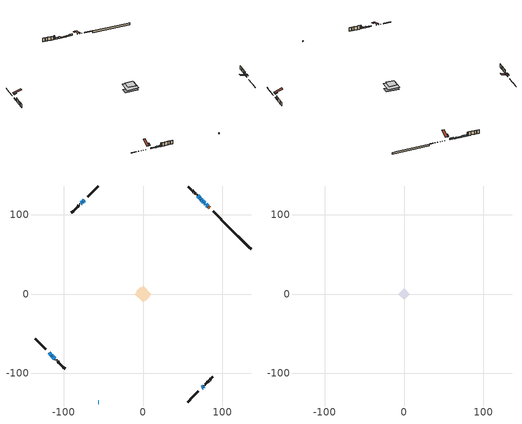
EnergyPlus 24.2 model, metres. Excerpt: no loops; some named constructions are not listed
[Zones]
conditioned space
 floor outside (Floor1 construction): -2.36,0 0,2.36 2.36,0 0,-2.36 z0.56
 floor adiabatic (AdiabaticFloorConstruction): -10.7,0 0,10.7 10.7,0 0,-10.7 z3
 floor foundation (Slab1 construction): -8.41,3.23 -3.23,8.41 8.41,-3.23 3.23,-8.41 z-1.84
 wall outside (RimJoist1 construction): 56.36,-136.08 62.8,-129.64 / -136.08,-56.36 -129.64,-62.8 / -56.36,136.08 -62.8,129.64 / 101.8,90.64 95.36,97.08 z0.56:0.86
 wall outside (RimJoist2 construction): 63.46,-128.98 69.76,-122.68 / -128.98,-63.46 -122.68,-69.76 / -63.46,128.98 -69.76,122.68 / 94.7,97.74 88.4,104.04 z0.56:0.86
 wall outside (AdiabaticWallConstruction 1): 83.85,108.59 82.26,110.19 z0.56:2.59
 wall outside (AdiabaticWallConstruction): -56.37,-136.08 -55.95,-136.08 / 78.22,114.22 77.25,115.19 / 76.59,115.85 75.51,116.93 z0.56:1.78; 74.32,-118.13 75.18,-117.26 z0.56:1.38; -118.13,-74.32 -115.34,-77.1 / -114.69,-77.75 -114.13,-78.31 / -76.01,116.43 -76.81,115.64 z0.56:1.68; 81.6,110.84 80.43,112.01 / -110.23,-82.21 -109.94,-82.5 / 72.91,119.53 71.4,121.04 z0.56:2.69; 79.78,112.67 78.88,113.57 z0.56:1.53; -74.32,118.13 -75.36,117.08 / -77.46,114.98 -78.4,114.05 z0.56:1.48; 75.84,-116.61 76.41,-116.03 z0.56:1.65; -113.47,-78.97 -110.89,-81.55 z0.56:2.19; 74.86,117.58 73.56,118.88 z0.56:1.32; 70.74,121.7 68.73,123.71 z0.56:2.29
 wall outside (Wall1 construction): 77.07,-115.37 77.24,-115.2 / -109.29,-83.16 -109.11,-83.33 / -79.05,113.39 -79.23,113.22 / 68.08,124.37 67.9,124.54 z0.56:5.44
 wall outside (Wall2 construction): 77.9,-114.54 78.07,-114.37 / -108.46,-83.99 -108.28,-84.16 / -79.88,112.56 -80.06,112.39 / 67.25,125.19 67.07,125.37 z0.56:5.44
 wall outside (Wall3 construction): 78.73,-113.71 80.33,-112.11 / -107.63,-84.82 -106.03,-86.42 / -80.71,111.73 -82.31,110.13 / 66.42,126.02 64.82,127.63 z0.56:5.44
 wall outside (Wall4 construction): 80.99,-111.46 83.4,-109.04 / -105.37,-87.07 -102.96,-89.49 / -82.97,109.47 -85.38,107.06 / 64.16,128.28 61.75,130.69 z0.56:5.44
 wall outside (Wall5 construction): 84.05,-108.39 85.43,-107.01 / -102.3,-90.14 -100.92,-91.52 / -86.04,106.4 -87.41,105.03 / 61.09,131.35 59.72,132.73 z0.56:5.44
 wall outside (Wall6 construction): 86.09,-106.35 88.12,-104.32 / -100.27,-92.18 -98.23,-94.21 / -88.07,104.37 -90.11,102.33 / 59.06,133.38 57.02,135.42 z0.56:5.44
 wall foundation (FoundationWall1 construction): 102.46,89.99,-1.84 102.46,89.99,0.56 132.71,59.73,0.56 132.71,59.73,0.27 136.08,56.36,0.27 136.08,56.36,-1.84
 window (WindowConstruction 15): -56.36,-136.08 -55.95,-136.08 z0.56:1.78
 window (WindowConstruction 4): 74.32,-118.12 75.18,-117.26 z0.56:1.37
 window (WindowConstruction 5): -118.12,-74.32 -115.34,-77.1 z0.56:1.68
 window (WindowConstruction 6): 81.6,110.84 80.43,112.01 z0.56:2.69
 window (WindowConstruction 7): 79.78,112.67 78.88,113.57 z0.56:1.53
 window (WindowConstruction 8): 78.22,114.22 77.25,115.19 z0.56:1.78
 window (WindowConstruction 9): 76.59,115.85 75.51,116.93 z0.56:1.78
 window (WindowConstruction 10): -74.32,118.12 -75.36,117.08 z0.56:1.47
 window (WindowConstruction 11): 75.84,-116.61 76.41,-116.03 z0.56:1.65
 window (WindowConstruction 12): -114.69,-77.75 -114.13,-78.31 z0.56:1.68
 window (WindowConstruction 13): -113.47,-78.97 -110.89,-81.55 z0.56:2.18
 window (WindowConstruction 14): -110.23,-82.21 -109.94,-82.5 z0.56:2.69
 window (WindowConstruction 16): 74.86,117.58 73.56,118.88 z0.56:1.32
 window (WindowConstruction): 72.91,119.53 71.4,121.04 z0.56:2.69
 window (WindowConstruction 1): 70.74,121.7 68.73,123.71 z0.56:2.29
 window (WindowConstruction 2): -76.01,116.43 -76.81,115.64 z0.56:1.68
 window (WindowConstruction 3): -77.46,114.98 -78.4,114.05 z0.56:1.47
 door (Door): 83.85,108.6 82.26,110.18 z0.56:2.59
 ceiling adiabatic (AdiabaticFloorConstruction): 0,-10.7 10.7,0 0,10.7 -10.7,0 z3
 roof outside (Roof2 construction): 73.66,-118.78,5.44 71.21,-116.33,6.59 70.57,-116.98,6.59 73.01,-119.43,5.44; -118.78,-73.66,5.44 -116.33,-71.21,6.59 -116.98,-70.57,6.59 -119.43,-73.01,5.44; -73.66,118.78,5.44 -71.21,116.33,6.59 -70.57,116.98,6.59 -73.01,119.43,5.44; 84.5,107.94,5.44 82.05,105.49,6.59 82.7,104.84,6.59 85.15,107.29,5.44
attic - vented
 floor to conditioned space (Floor2 construction Reversed): -7.54,0 0,7.54 7.54,0 0,-7.54 z5.44
 roof outside (Roof1 construction): 72.36,-120.08,5.44 65.01,-112.74,8.9 63.07,-114.67,8.9 70.42,-122.02,5.44; -120.08,-72.36,5.44 -112.74,-65.01,8.9 -114.67,-63.07,8.9 -122.02,-70.42,5.44; -72.36,120.08,5.44 -65.01,112.74,8.9 -63.07,114.67,8.9 -70.42,122.02,5.44; 85.81,106.64,5.44 78.46,99.29,8.9 80.39,97.35,8.9 87.74,104.7,5.44
[Material] Roughness=Rough; Thermal Absorptance=0.9
Name | Thickness {m} | Conductivity {W/m-K} | Density {kg/m3} | Specific Heat {J/kg-K} | Solar Absorptance | Visible Absorptance
ceiling loosefill ins | 0.169333 | 0.0480833 | 16.02 | 1046.75 | 0.7 | 0.7
ceiling stud and cavity | 0.1397 | 0.105222 | 65.682 | 1177.47 | 0.7 | 0.7
gypsum board | 0.0127 | 0.160291 | 801 | 837.4 | 0.6 | 0.6
[Construction]
Floor2 construction: ceiling loosefill ins, ceiling stud and cavity, gypsum board
[EnergyManagementSystem:Program]
component_loads_program: Set loads_htg_walls = 0; Set loads_htg_rim_joists = 0; Set loads_htg_foundation_walls = 0; Set loads_htg_floors = 0; Set loads_htg_slabs = 0; Set loads_htg_ceilings = 0; Set loads_htg_roofs = 0; Set loads_htg_windows_conduction = 0; Set loads_htg_windows_solar = 0; Set loads_htg_doors = 0; Set loads_htg_skylights_conduction = 0; Set loads_htg_skylights_solar = 0; Set loads_htg_internal_mass = 0; Set loads_htg_intgains = 0; Set loads_htg_lighting = 0; Set loads_htg_infil = 0; Set loads_htg_mechvent = 0; Set loads_htg_natvent = 0; Set loads_htg_whf = 0; Set loads_htg_ducts = 0; Set loads_clg_walls = 0; Set loads_clg_rim_joists = 0; Set loads_clg_foundation_walls = 0; Set loads_clg_floors = 0; Set loads_clg_slabs = 0; Set loads_clg_ceilings = 0; Set loads_clg_roofs = 0; Set loads_clg_windows_conduction = 0; Set loads_clg_windows_solar = 0; Set loads_clg_doors = 0; Set loads_clg_skylights_conduction = 0; Set loads_clg_skylights_solar = 0; Set loads_clg_internal_mass = 0; Set loads_clg_intgains = 0; Set loads_clg_lighting = 0; Set loads_clg_infil = 0; Set loads_clg_mechvent = 0; Set loads_clg_natvent = 0; Set loads_clg_whf = 0; Set loads_clg_ducts = 0; Set hr_walls = 0; Set hr_walls = hr_walls + s_conv_18 + s_ig_18 + s_sol_18 + s_lgt_18 + s_surf_18; Set hr_walls = hr_walls + s_conv_19 + s_ig_19 + s_sol_19 + s_lgt_19 + s_surf_19; Set hr_walls = hr_walls + s_conv_20 + s_ig_20 + s_sol_20 + s_lgt_20 + s_surf_20; Set hr_walls = hr_walls + s_conv_21 + s_ig_21 + s_sol_21 + s_lgt_21 + s_surf_21; Set hr_walls = hr_walls + s_conv_22 + s_ig_22 + s_sol_22 + s_lgt_22 + s_surf_22; Set hr_walls = hr_walls + s_conv_23 + s_ig_23 + s_sol_23 + s_lgt_23 + s_surf_23; Set hr_walls = hr_walls + s_conv_24 + s_ig_24 + s_sol_24 + s_lgt_24 + s_surf_24; Set hr_walls = hr_walls + s_conv_25 + s_ig_25 + s_sol_25 + s_lgt_25 + s_surf_25; Set hr_walls = hr_walls + s_conv_26 + s_ig_26 + s_sol_26 + s_lgt_26 + s_surf_26; Set hr_walls = hr_walls + s_conv_27 + s_ig_27 + s_sol_27 + s_lgt_27 + s_surf_27; Set hr_walls = hr_walls + s_conv_28 + s_ig_28 + s_sol_28 + s_lgt_28 + s_surf_28; Set hr_walls = hr_walls + s_conv_29 + s_ig_29 + s_sol_29 + s_lgt_29 + s_surf_29; Set hr_walls = hr_walls + s_conv_30 + s_ig_30 + s_sol_30 + s_lgt_30 + s_surf_30; Set hr_walls = hr_walls + s_conv_31 + s_ig_31 + s_sol_31 + s_lgt_31 + s_surf_31; Set hr_walls = hr_walls + s_conv_32 + s_ig_32 + s_sol_32 + s_lgt_32 + s_surf_32; Set hr_walls = hr_walls + s_conv_33 + s_ig_33 + s_sol_33 + s_lgt_33 + s_surf_33; Set hr_walls = hr_walls + s_conv_34 + s_ig_34 + s_sol_34 + s_lgt_34 + s_surf_34; Set hr_walls = hr_walls + s_conv_35 + s_ig_35 + s_sol_35 + s_lgt_35 + s_surf_35; Set hr_walls = hr_walls + s_conv_36 + s_ig_36 + s_sol_36 + s_lgt_36 + s_surf_36; Set hr_walls = hr_walls + s_conv_37 + s_ig_37 + s_sol_37 + s_lgt_37 + s_surf_37; Set hr_walls = hr_walls + s_conv_38 + s_ig_38 + s_sol_38 + s_lgt_38 + s_surf_38; Set hr_walls = hr_walls + s_conv_39 + s_ig_39 + s_sol_39 + s_lgt_39 + s_surf_39; Set hr_walls = hr_walls + s_conv_40 + s_ig_40 + s_sol_40 + s_lgt_40 + s_surf_40; Set hr_walls = hr_walls + s_conv_41 + s_ig_41 + s_sol_41 + s_lgt_41 + s_surf_41; Set hr_rim_joists = 0; Set hr_rim_joists = hr_rim_joists + s_conv_5 + s_ig_5 + s_sol_5 + s_lgt_5 + s_surf_5; Set hr_rim_joists = hr_rim_joists + s_conv_6 + s_ig_6 + s_sol_6 + s_lgt_6 + s_surf_6; Set hr_rim_joists = hr_rim_joists + s_conv_7 + s_ig_7 + s_sol_7 + s_lgt_7 + s_surf_7; Set hr_rim_joists = hr_rim_joists + s_conv_8 + s_ig_8 + s_sol_8 + s_lgt_8 + s_surf_8; Set hr_rim_joists = hr_rim_joists + s_conv_9 + s_ig_9 + s_sol_9 + s_lgt_9 + s_surf_9; Set hr_rim_joists = hr_rim_joists + s_conv_10 + s_ig_10 + s_sol_10 + s_lgt_10 + s_surf_10; Set hr_rim_joists = hr_rim_joists + s_conv_11 + s_ig_11 + s_sol_11 + s_lgt_11 + s_surf_11; Set hr_rim_joists = hr_rim_joists + s_conv_12 + s_ig_12 + s_sol_12 + s_lgt_12 + s_surf_12; Set hr_foundation_walls = 0; Set hr_foundation_walls = hr_foundation_walls + s_conv_2 + s_ig_2 + s_sol_2 + s_lgt_2 + s_surf_2; Set hr_floors = 0; Set hr_floors = hr_floors + s_conv + s_ig + s_sol + s_lgt + s_surf; Set hr_slabs = 0; Set hr_slabs = hr_slabs + s_conv_17 + s_ig_17 + s_sol_17 + s_lgt_17 + s_surf_17; Set hr_ceilings = 0; Set hr_ceilings = hr_ceilings + s_conv_1 + s_ig_1 + s_sol_1 + s_lgt_1 + s_surf_1; Set hr_roofs = 0; Set hr_roofs = hr_roofs + s_conv_13 + s_ig_13 + s_sol_13 + s_lgt_13 + s_surf_13; Set hr_roofs = hr_roofs + s_conv_14 + s_ig_14 + s_sol_14 + s_lgt_14 + s_surf_14; Set hr_roofs = hr_roofs + s_conv_15 + s_ig_15 + s_sol_15 + s_lgt_15 + s_surf_15; Set hr_roofs = hr_roofs + s_conv_16 + s_ig_16 + s_sol_16 + s_lgt_16 + s_surf_16; Set hr_windows_conduction = 0; Set hr_windows_conduction = hr_windows_conduction + ss_conv_1; Set hr_windows_conduction = hr_windows_conduction + ss_ig_1; Set hr_windows_conduction = hr_windows_conduction + ss_surf_1; Set hr_windows_conduction = hr_windows_conduction + ss_conv_2; Set hr_windows_conduction = hr_windows_conduction + ss_ig_2; Set hr_windows_conduction = hr_windows_conduction + ss_surf_2; Set hr_windows_conduction = hr_windows_conduction + ss_conv_3; Set hr_windows_conduction = hr_windows_conduction + ss_ig_3; Set hr_windows_conduction = hr_windows_conduction + ss_surf_3; Set hr_windows_conduction = hr_windows_conduction + ss_conv_4; Set hr_windows_conduction = hr_windows_conduction + ss_ig_4; Set hr_windows_conduction = hr_windows_conduction + ss_surf_4; Set hr_windows_conduction = hr_windows_conduction + ss_conv_5; Set hr_windows_conduction = hr_windows_conduction + ss_ig_5; Set hr_windows_conduction = hr_windows_conduction + ss_surf_5; Set hr_windows_conduction = hr_windows_conduction + ss_conv_6; Set hr_windows_conduction = hr_windows_conduction + ss_ig_6; Set hr_windows_conduction = hr_windows_conduction + ss_surf_6; Set hr_windows_conduction = hr_windows_conduction + ss_conv_7; Set hr_windows_conduction = hr_windows_conduction + ss_ig_7; Set hr_windows_conduction = hr_windows_conduction + ss_surf_7; Set hr_windows_conduction = hr_windows_conduction + ss_conv_8; Set hr_windows_conduction = hr_windows_conduction + ss_ig_8; Set hr_windows_conduction = hr_windows_conduction + ss_surf_8; Set hr_windows_conduction = hr_windows_conduction + ss_conv_9; Set hr_windows_conduction = hr_windows_conduction + ss_ig_9; Set hr_windows_conduction = hr_windows_conduction + ss_surf_9; Set hr_windows_conduction = hr_windows_conduction + ss_conv_10; Set hr_windows_conduction = hr_windows_conduction + ss_ig_10; Set hr_windows_conduction = hr_windows_conduction + ss_surf_10; Set hr_windows_conduction = hr_windows_conduction + ss_conv_11; Set hr_windows_conduction = hr_windows_conduction + ss_ig_11; Set hr_windows_conduction = hr_windows_conduction + ss_surf_11; Set hr_windows_conduction = hr_windows_conduction + ss_conv_12; Set hr_windows_conduction = hr_windows_conduction + ss_ig_12; Set hr_windows_conduction = hr_windows_conduction + ss_surf_12; Set hr_windows_conduction = hr_windows_conduction + ss_conv_13; Set hr_windows_conduction = hr_windows_conduction + ss_ig_13; Set hr_windows_conduction = hr_windows_conduction + ss_surf_13; Set hr_windows_conduction = hr_windows_conduction + ss_conv_14; Set hr_windows_conduction = hr_windows_conduction + ss_ig_14; Set hr_windows_conduction = hr_windows_conduction + ss_surf_14; Set hr_windows_conduction = hr_windows_conduction + ss_conv_15; Set hr_windows_conduction = hr_windows_conduction + ss_ig_15; Set hr_windows_conduction = hr_windows_conduction + ss_surf_15; Set hr_windows_conduction = hr_windows_conduction + ss_conv_16; Set hr_windows_conduction = hr_windows_conduction + ss_ig_16; Set hr_windows_conduction = hr_windows_conduction + ss_surf_16; Set hr_windows_conduction = hr_windows_conduction + ss_conv_17; Set hr_windows_conduction = hr_windows_conduction + ss_ig_17; Set hr_windows_conduction = hr_windows_conduction + ss_surf_17; Set hr_windows_solar = 0; Set hr_windows_solar = hr_windows_solar - ss_trans_in * ZoneTimestep * 3600 + ss_back_out * ZoneTimestep * 3600 + ss_trans_out * ZoneTimestep * 3600; Set hr_windows_solar = hr_windows_solar - ss_trans_in_1 * ZoneTimestep * 3600 + ss_back_out_1 * ZoneTimestep * 3600 + ss_trans_out_1 * ZoneTimestep * 3600; Set hr_windows_solar = hr_windows_solar - ss_trans_in_2 * ZoneTimestep * 3600 + ss_back_out_2 * ZoneTimestep * 3600 + ss_trans_out_2 * ZoneTimestep * 3600; Set hr_windows_solar = hr_windows_solar - ss_trans_in_3 * ZoneTimestep * 3600 + ss_back_out_3 * ZoneTimestep * 3600 + ss_trans_out_3 * ZoneTimestep * 3600; Set hr_windows_solar = hr_windows_solar - ss_trans_in_4 * ZoneTimestep * 3600 + ss_back_out_4 * ZoneTimestep * 3600 + ss_trans_out_4 * ZoneTimestep * 3600; Set hr_windows_solar = hr_windows_solar - ss_trans_in_5 * ZoneTimestep * 3600 + ss_back_out_5 * ZoneTimestep * 3600 + ss_trans_out_5 * ZoneTimestep * 3600; Set hr_windows_solar = hr_windows_solar - ss_trans_in_6 * ZoneTimestep * 3600 + ss_back_out_6 * ZoneTimestep * 3600 + ss_trans_out_6 * ZoneTimestep * 3600; Set hr_windows_solar = hr_windows_solar - ss_trans_in_7 * ZoneTimestep * 3600 + ss_back_out_7 * ZoneTimestep * 3600 + ss_trans_out_7 * ZoneTimestep * 3600; Set hr_windows_solar = hr_windows_solar - ss_trans_in_8 * ZoneTimestep * 3600 + ss_back_out_8 * ZoneTimestep * 3600 + ss_trans_out_8 * ZoneTimestep * 3600; Set hr_windows_solar = hr_windows_solar - ss_trans_in_9 * ZoneTimestep * 3600 + ss_back_out_9 * ZoneTimestep * 3600 + ss_trans_out_9 * ZoneTimestep * 3600; Set hr_windows_solar = hr_windows_solar - ss_trans_in_10 * ZoneTimestep * 3600 + ss_back_out_10 * ZoneTimestep * 3600 + ss_trans_out_10 * ZoneTimestep * 3600; Set hr_windows_solar = hr_windows_solar - ss_trans_in_11 * ZoneTimestep * 3600 + ss_back_out_11 * ZoneTimestep * 3600 + ss_trans_out_11 * ZoneTimestep * 3600; Set hr_windows_solar = hr_windows_solar - ss_trans_in_12 * ZoneTimestep * 3600 + ss_back_out_12 * ZoneTimestep * 3600 + ss_trans_out_12 * ZoneTimestep * 3600; Set hr_windows_solar = hr_windows_solar - ss_trans_in_13 * ZoneTimestep * 3600 + ss_back_out_13 * ZoneTimestep * 3600 + ss_trans_out_13 * ZoneTimestep * 3600; Set hr_windows_solar = hr_windows_solar - ss_trans_in_14 * ZoneTimestep * 3600 + ss_back_out_14 * ZoneTimestep * 3600 + ss_trans_out_14 * ZoneTimestep * 3600; Set hr_windows_solar = hr_windows_solar - ss_trans_in_15 * ZoneTimestep * 3600 + ss_back_out_15 * ZoneTimestep * 3600 + ss_trans_out_15 * ZoneTimestep * 3600; Set hr_windows_solar = hr_windows_solar - ss_trans_in_16 * ZoneTimestep * 3600 + ss_back_out_16 * ZoneTimestep * 3600 + ss_trans_out_16 * ZoneTimestep * 3600; Set hr_doors = 0; Set hr_doors = hr_doors + ss_sol; Set hr_doors = hr_doors + ss_lgt; Set hr_doors = hr_doors + ss_conv; Set hr_doors = hr_doors + ss_ig; Set hr_doors = hr_doors + ss_surf; Set hr_skylights_conduction = 0; Set hr_skylights_solar = 0; Set hr_internal_mass = 0; Set hr_internal_mass = hr_internal_mass + s_conv_3 + s_ig_3 + s_sol_3 + s_lgt_3 + s_surf_3; Set hr_internal_mass = hr_internal_mass + s_conv_4 + s_ig_4 + s_sol_4 + s_lgt_4 + s_surf_4; Set hr_internal_mass = hr_internal_mass + im_conv + im_ig + im_sol + im_lgt + im_surf; Set hr_internal_mass = hr_internal_mass + im_conv_1 + im_ig_1 + im_sol_1 + im_lgt_1 + im_surf_1; Set hr_intgains = 0; Set hr_intgains = hr_intgains - ig_ee_conv - ig_ee_rad - ig_ee_conv_1 - ig_ee_rad_1 - ig_ee_conv_2 - ig_ee_rad_2 - ig_ee_conv_3 - ig_ee_rad_3 - ig_ee_conv_4 - ig_ee_rad_4 - ig_ee_conv_5 - ig_ee_rad_5 - ig_ee_conv_6 - ig_ee_rad_6 - ig_oe_conv - ig_oe_rad - ig_oe_conv_1 - ig_oe_rad_1 - ig_oe_conv_2 - ig_oe_rad_2 - ig_oe_conv_3 - ig_oe_rad_3 - ig_oe_conv_4 - ig_oe_rad_4 - ig_ppl_conv - ig_ppl_rad; Set hr_lighting = 0; Set hr_lighting = hr_lighting - ig_lgt_conv - ig_lgt_rad - ig_lgt_vis; Set hr_infil = 0; Set hr_infil = hr_infil - airflow_gain + airflow_loss; Set hr_natvent = 0; Set hr_natvent = hr_natvent - airflow_gain_1 + airflow_loss_1; Set hr_whf = 0; Set hr_whf = hr_whf - airflow_gain_2 + airflow_loss_2; Set hr_mechvent = 0; Set hr_mechvent = hr_mechvent - mv_conv - mv_rad - mv_conv_1 - mv_rad_1 - mv_conv_2 - mv_rad_2 - mv_conv_3 - mv_rad_3 - mv_conv_4 - mv_rad_4; Set hr_ducts = 0; Set hr_intgains = hr_intgains + dhw_loss * (0.64*(1-dhw_rtf) + 1.0*dhw_rtf); Set htg_mode = 0; Set clg_mode = 0; If (htg_load_cond > 0); Set htg_mode = 1.0; ElseIf (clg_load_cond > 0); Set clg_mode = 1.0; Else; Set htg_season = 0; Set clg_season = 0; If ((DayOfYear >= 1) && (DayOfYear <= 365)); Set clg_season = 1; EndIf; If ((DayOfYear >= 1) && (DayOfYear <= 365)); Set htg_season = 1; EndIf; If ((airflow_gain_1 <> 0) || (airflow_loss_1 <> 0)) && (clg_season == 1); Set clg_mode = 1.0; ElseIf ((airflow_gain_2 <> 0) || (airflow_loss_2 <> 0)) && (clg_season == 1); Set clg_mode = 1.0; Else; Set Tmid_setpoint = (htg_sp_s_1 + clg_sp_s_1) / 2; If (tin_s_1 > Tmid_setpoint) && (clg_season == 1); Set clg_mode = 1.0; ElseIf (tin_s_1 < Tmid_setpoint) && (htg_season == 1); Set htg_mode = 1.0; EndIf; EndIf; EndIf; Set loads_htg_walls = loads_htg_walls + (hr_walls * htg_mode * 1); Set loads_htg_rim_joists = loads_htg_rim_joists + (hr_rim_joists * htg_mode * 1); Set loads_htg_foundation_walls = loads_htg_foundation_walls + (hr_foundation_walls * htg_mode * 1); Set loads_htg_floors = loads_htg_floors + (hr_floors * htg_mode * 1); Set loads_htg_slabs = loads_htg_slabs + (hr_slabs * htg_mode * 1); Set loads_htg_ceilings = loads_htg_ceilings + (hr_ceilings * htg_mode * 1); Set loads_htg_roofs = loads_htg_roofs + (hr_roofs * htg_mode * 1); Set loads_htg_windows_conduction = loads_htg_windows_conduction + (hr_windows_conduction * htg_mode * 1); Set loads_htg_windows_solar = loads_htg_windows_solar + (hr_windows_solar * htg_mode * 1); Set loads_htg_doors = loads_htg_doors + (hr_doors * htg_mode * 1); Set loads_htg_skylights_conduction = loads_htg_skylights_conduction + (hr_skylights_conduction * htg_mode * 1); Set loads_htg_skylights_solar = loads_htg_skylights_solar + (hr_skylights_solar * htg_mode * 1); Set loads_htg_internal_mass = loads_htg_internal_mass + (hr_internal_mass * htg_mode * 1); Set loads_htg_intgains = loads_htg_intgains + (hr_intgains * htg_mode * 1); Set loads_htg_lighting = loads_htg_lighting + (hr_lighting * htg_mode * 1); Set loads_htg_infil = loads_htg_infil + (hr_infil * htg_mode * 1); Set loads_htg_mechvent = loads_htg_mechvent + (hr_mechvent * htg_mode * 1); Set loads_htg_natvent = loads_htg_natvent + (hr_natvent * htg_mode * 1); Set loads_htg_whf = loads_htg_whf + (hr_whf * htg_mode * 1); Set loads_htg_ducts = loads_htg_ducts + (hr_ducts * htg_mode * 1); Set loads_clg_walls = loads_clg_walls + (-hr_walls * clg_mode * 1); Set loads_clg_rim_joists = loads_clg_rim_joists + (-hr_rim_joists * clg_mode * 1); Set loads_clg_foundation_walls = loads_clg_foundation_walls + (-hr_foundation_walls * clg_mode * 1); Set loads_clg_floors = loads_clg_floors + (-hr_floors * clg_mode * 1); Set loads_clg_slabs = loads_clg_slabs + (-hr_slabs * clg_mode * 1); Set loads_clg_ceilings = loads_clg_ceilings + (-hr_ceilings * clg_mode * 1); Set loads_clg_roofs = loads_clg_roofs + (-hr_roofs * clg_mode * 1); Set loads_clg_windows_conduction = loads_clg_windows_conduction + (-hr_windows_conduction * clg_mode * 1); Set loads_clg_windows_solar = loads_clg_windows_solar + (-hr_windows_solar * clg_mode * 1); Set loads_clg_doors = loads_clg_doors + (-hr_doors * clg_mode * 1); Set loads_clg_skylights_conduction = loads_clg_skylights_conduction + (-hr_skylights_conduction * clg_mode * 1); Set loads_clg_skylights_solar = loads_clg_skylights_solar + (-hr_skylights_solar * clg_mode * 1); Set loads_clg_internal_mass = loads_clg_internal_mass + (-hr_internal_mass * clg_mode * 1); Set loads_clg_intgains = loads_clg_intgains + (-hr_intgains * clg_mode * 1); Set loads_clg_lighting = loads_clg_lighting + (-hr_lighting * clg_mode * 1); Set loads_clg_infil = loads_clg_infil + (-hr_infil * clg_mode * 1); Set loads_clg_mechvent = loads_clg_mechvent + (-hr_mechvent * clg_mode * 1); Set loads_clg_natvent = loads_clg_natvent + (-hr_natvent * clg_mode * 1); Set loads_clg_whf = loads_clg_whf + (-hr_whf * clg_mode * 1); Set loads_clg_ducts = loads_clg_ducts + (-hr_ducts * clg_mode * 1)
[EnergyManagementSystem:ProgramCallingManager]
central_ac_and_furnace_supply_fan_disaggregate_program_calling_manager 1: EndOfSystemTimestepBeforeHVACReporting; central_ac_and_furnace_supply_fan_disaggregate_program_1
component_loads_program_calling_manager: EndOfZoneTimestepAfterZoneReporting; component_loads_program
fridge_schedule_program_calling_manager: BeginZoneTimestepAfterInitHeatBalance; fridge_schedule_program
infil_program_calling_manager: BeginZoneTimestepAfterInitHeatBalance; infil_program
natural_vent_program_calling_manager: BeginZoneTimestepAfterInitHeatBalance; natural_vent_program
total_airflows_program_calling_manager: EndOfZoneTimestepAfterZoneReporting; total_airflows_program
total_loads_program_calling_manager: EndOfZoneTimestepAfterZoneReporting; total_loads_program
unit_heater_supply_fan_disaggregate_program_calling_manager: EndOfSystemTimestepBeforeHVACReporting; unit_heater_supply_fan_disaggregate_program
unmet_hours_program_calling_manager: EndOfZoneTimestepBeforeZoneReporting; unmet_hours_program
water_heater_EC_adj_ProgramManager: EndOfSystemTimestepBeforeHVACReporting; water_heater_EC_adj
[EnergyManagementSystem:OutputVariable] Type of Data in Variable=Summed
Name | EMS Variable | Update Frequency | EMS Program or Subroutine | Units
central ac and furnace supply fan disaggregate clg | central_ac_and_furnace_supply_fan_clg | SystemTimestep | central_ac_and_furnace_supply_fan_disaggregate_program | J
central ac and furnace supply fan disaggregate htg primary | central_ac_and_furnace_supply_fan_primary_htg | SystemTimestep | central_ac_and_furnace_supply_fan_disaggregate_program_1 | J
unit heater supply fan disaggregate htg primary | unit_heater_supply_fan_primary_htg | SystemTimestep | unit_heater_supply_fan_disaggregate_program | J
loads_htg_tot_peakload_outvar; loads_htg_tot_annual_outvar; Energy Management System Output Variable 1; Energy Management System Output Variable 45 | loads_htg_tot | ZoneTimestep | total_loads_program | J
loads_clg_tot_peakload_outvar; loads_clg_tot_annual_outvar; Energy Management System Output Variable 2; Energy Management System Output Variable 46 | loads_clg_tot | ZoneTimestep | total_loads_program | J
htg_unmet_hours_annual_outvar; Energy Management System Output Variable 3 | htg_unmet_hours | ZoneTimestep | unmet_hours_program | hr
clg_unmet_hours_annual_outvar; Energy Management System Output Variable 4 | clg_unmet_hours | ZoneTimestep | unmet_hours_program | hr
loads_htg_roofs_annual_outvar; Energy Management System Output Variable 5 | loads_htg_roofs | ZoneTimestep | component_loads_program | J
loads_htg_ceilings_annual_outvar; Energy Management System Output Variable 6 | loads_htg_ceilings | ZoneTimestep | component_loads_program | J
loads_htg_walls_annual_outvar; Energy Management System Output Variable 7 | loads_htg_walls | ZoneTimestep | component_loads_program | J
loads_htg_rim_joists_annual_outvar; Energy Management System Output Variable 8 | loads_htg_rim_joists | ZoneTimestep | component_loads_program | J
loads_htg_foundation_walls_annual_outvar; Energy Management System Output Variable 9 | loads_htg_foundation_walls | ZoneTimestep | component_loads_program | J
loads_htg_doors_annual_outvar; Energy Management System Output Variable 10 | loads_htg_doors | ZoneTimestep | component_loads_program | J
loads_htg_windows_conduction_annual_outvar; Energy Management System Output Variable 11 | loads_htg_windows_conduction | ZoneTimestep | component_loads_program | J
loads_htg_windows_solar_annual_outvar; Energy Management System Output Variable 12 | loads_htg_windows_solar | ZoneTimestep | component_loads_program | J
loads_htg_skylights_conduction_annual_outvar; Energy Management System Output Variable 13 | loads_htg_skylights_conduction | ZoneTimestep | component_loads_program | J
loads_htg_skylights_solar_annual_outvar; Energy Management System Output Variable 14 | loads_htg_skylights_solar | ZoneTimestep | component_loads_program | J
loads_htg_floors_annual_outvar; Energy Management System Output Variable 15 | loads_htg_floors | ZoneTimestep | component_loads_program | J
loads_htg_slabs_annual_outvar; Energy Management System Output Variable 16 | loads_htg_slabs | ZoneTimestep | component_loads_program | J
loads_htg_internal_mass_annual_outvar; Energy Management System Output Variable 17 | loads_htg_internal_mass | ZoneTimestep | component_loads_program | J
loads_htg_infil_annual_outvar; Energy Management System Output Variable 18 | loads_htg_infil | ZoneTimestep | component_loads_program | J
loads_htg_natvent_annual_outvar; Energy Management System Output Variable 19 | loads_htg_natvent | ZoneTimestep | component_loads_program | J
loads_htg_mechvent_annual_outvar; Energy Management System Output Variable 20 | loads_htg_mechvent | ZoneTimestep | component_loads_program | J
loads_htg_whf_annual_outvar; Energy Management System Output Variable 21 | loads_htg_whf | ZoneTimestep | component_loads_program | J
loads_htg_ducts_annual_outvar; Energy Management System Output Variable 22 | loads_htg_ducts | ZoneTimestep | component_loads_program | J
loads_htg_intgains_annual_outvar; Energy Management System Output Variable 23 | loads_htg_intgains | ZoneTimestep | component_loads_program | J
loads_htg_lighting_annual_outvar; Energy Management System Output Variable 24 | loads_htg_lighting | ZoneTimestep | component_loads_program | J
loads_clg_roofs_annual_outvar; Energy Management System Output Variable 25 | loads_clg_roofs | ZoneTimestep | component_loads_program | J
loads_clg_ceilings_annual_outvar; Energy Management System Output Variable 26 | loads_clg_ceilings | ZoneTimestep | component_loads_program | J
loads_clg_walls_annual_outvar; Energy Management System Output Variable 27 | loads_clg_walls | ZoneTimestep | component_loads_program | J
loads_clg_rim_joists_annual_outvar; Energy Management System Output Variable 28 | loads_clg_rim_joists | ZoneTimestep | component_loads_program | J
loads_clg_foundation_walls_annual_outvar; Energy Management System Output Variable 29 | loads_clg_foundation_walls | ZoneTimestep | component_loads_program | J
loads_clg_doors_annual_outvar; Energy Management System Output Variable 30 | loads_clg_doors | ZoneTimestep | component_loads_program | J
loads_clg_windows_conduction_annual_outvar; Energy Management System Output Variable 31 | loads_clg_windows_conduction | ZoneTimestep | component_loads_program | J
loads_clg_windows_solar_annual_outvar; Energy Management System Output Variable 32 | loads_clg_windows_solar | ZoneTimestep | component_loads_program | J
loads_clg_skylights_conduction_annual_outvar; Energy Management System Output Variable 33 | loads_clg_skylights_conduction | ZoneTimestep | component_loads_program | J
loads_clg_skylights_solar_annual_outvar; Energy Management System Output Variable 34 | loads_clg_skylights_solar | ZoneTimestep | component_loads_program | J
loads_clg_floors_annual_outvar; Energy Management System Output Variable 35 | loads_clg_floors | ZoneTimestep | component_loads_program | J
loads_clg_slabs_annual_outvar; Energy Management System Output Variable 36 | loads_clg_slabs | ZoneTimestep | component_loads_program | J
loads_clg_internal_mass_annual_outvar; Energy Management System Output Variable 37 | loads_clg_internal_mass | ZoneTimestep | component_loads_program | J
loads_clg_infil_annual_outvar; Energy Management System Output Variable 38 | loads_clg_infil | ZoneTimestep | component_loads_program | J
loads_clg_natvent_annual_outvar; Energy Management System Output Variable 39 | loads_clg_natvent | ZoneTimestep | component_loads_program | J
loads_clg_mechvent_annual_outvar; Energy Management System Output Variable 40 | loads_clg_mechvent | ZoneTimestep | component_loads_program | J
loads_clg_whf_annual_outvar; Energy Management System Output Variable 41 | loads_clg_whf | ZoneTimestep | component_loads_program | J
loads_clg_ducts_annual_outvar; Energy Management System Output Variable 42 | loads_clg_ducts | ZoneTimestep | component_loads_program | J
loads_clg_intgains_annual_outvar; Energy Management System Output Variable 43 | loads_clg_intgains | ZoneTimestep | component_loads_program | J
loads_clg_lighting_annual_outvar; Energy Management System Output Variable 44 | loads_clg_lighting | ZoneTimestep | component_loads_program | J
[Schedule:Day:Interval]
interior lighting schedule day: No, 01:00, 0.108182, 04:00, 0.0901515, 05:00, 0.0991667, 06:00, 0.162273, 07:00, 0.270455, 08:00, 0.342576, 10:00, 0.369621, 11:00, 0.351591, 12:00, 0.333561, 13:00, 0.324545, 14:00, 0.31553, 15:00, 0.333561, 16:00, 0.369621, 17:00, 0.450758, 18:00, 0.585985, 19:00, 0.775303, 20:00, 0.955606, 21:00, 0.991667, 22:00, 0.712197, 23:00, 0.360606, 24:00, 0.162273
interior lighting schedule day 1: No, 01:00, 0.100909, 04:00, 0.0840909, 05:00, 0.0925, 06:00, 0.151364, 07:00, 0.252273, 08:00, 0.319545, 10:00, 0.344773, 11:00, 0.327955, 12:00, 0.311136, 13:00, 0.302727, 14:00, 0.294318, 15:00, 0.311136, 16:00, 0.344773, 17:00, 0.420455, 18:00, 0.546591, 19:00, 0.723182, 20:00, 0.891364, 21:00, 0.925, 22:00, 0.664318, 23:00, 0.336364, 24:00, 0.151364
interior lighting schedule day 2: No, 01:00, 0.0927273, 04:00, 0.0772727, 05:00, 0.085, 06:00, 0.139091, 07:00, 0.231818, 08:00, 0.293636, 10:00, 0.316818, 11:00, 0.301364, 12:00, 0.285909, 13:00, 0.278182, 14:00, 0.270455, 15:00, 0.285909, 16:00, 0.316818, 17:00, 0.386364, 18:00, 0.502273, 19:00, 0.664545, 20:00, 0.819091, 21:00, 0.85, 22:00, 0.610455, 23:00, 0.309091, 24:00, 0.139091
interior lighting schedule day 3: No, 01:00, 0.0845455, 04:00, 0.0704545, 05:00, 0.0775, 06:00, 0.126818, 07:00, 0.211364, 08:00, 0.267727, 10:00, 0.288864, 11:00, 0.274773, 12:00, 0.260682, 13:00, 0.253636, 14:00, 0.246591, 15:00, 0.260682, 16:00, 0.288864, 17:00, 0.352273, 18:00, 0.457955, 19:00, 0.605909, 20:00, 0.746818, 21:00, 0.775, 22:00, 0.556591, 23:00, 0.281818, 24:00, 0.126818
interior lighting schedule day 4: No, 01:00, 0.0763636, 04:00, 0.0636364, 05:00, 0.07, 06:00, 0.114545, 07:00, 0.190909, 08:00, 0.241818, 10:00, 0.260909, 11:00, 0.248182, 12:00, 0.235455, 13:00, 0.229091, 14:00, 0.222727, 15:00, 0.235455, 16:00, 0.260909, 17:00, 0.318182, 18:00, 0.413636, 19:00, 0.547273, 20:00, 0.674545, 21:00, 0.7, 22:00, 0.502727, 23:00, 0.254545, 24:00, 0.114545
interior lighting schedule day 5: No, 01:00, 0.0727273, 04:00, 0.0606061, 05:00, 0.0666667, 06:00, 0.109091, 07:00, 0.181818, 08:00, 0.230303, 10:00, 0.248485, 11:00, 0.236364, 12:00, 0.224242, 13:00, 0.218182, 14:00, 0.212121, 15:00, 0.224242, 16:00, 0.248485, 17:00, 0.30303, 18:00, 0.393939, 19:00, 0.521212, 20:00, 0.642424, 21:00, 0.666667, 22:00, 0.478788, 23:00, 0.242424, 24:00, 0.109091
interior lighting schedule day 6: No, 01:00, 0.0745455, 04:00, 0.0621212, 05:00, 0.0683333, 06:00, 0.111818, 07:00, 0.186364, 08:00, 0.236061, 10:00, 0.254697, 11:00, 0.242273, 12:00, 0.229848, 13:00, 0.223636, 14:00, 0.217424, 15:00, 0.229848, 16:00, 0.254697, 17:00, 0.310606, 18:00, 0.403788, 19:00, 0.534242, 20:00, 0.658485, 21:00, 0.683333, 22:00, 0.490758, 23:00, 0.248485, 24:00, 0.111818
interior lighting schedule day 7: No, 01:00, 0.08, 04:00, 0.0666667, 05:00, 0.0733333, 06:00, 0.12, 07:00, 0.2, 08:00, 0.253333, 10:00, 0.273333, 11:00, 0.26, 12:00, 0.246667, 13:00, 0.24, 14:00, 0.233333, 15:00, 0.246667, 16:00, 0.273333, 17:00, 0.333333, 18:00, 0.433333, 19:00, 0.573333, 20:00, 0.706667, 21:00, 0.733333, 22:00, 0.526667, 23:00, 0.266667, 24:00, 0.12
interior lighting schedule day 8: No, 01:00, 0.0890909, 04:00, 0.0742424, 05:00, 0.0816667, 06:00, 0.133636, 07:00, 0.222727, 08:00, 0.282121, 10:00, 0.304394, 11:00, 0.289545, 12:00, 0.274697, 13:00, 0.267273, 14:00, 0.259848, 15:00, 0.274697, 16:00, 0.304394, 17:00, 0.371212, 18:00, 0.482576, 19:00, 0.638485, 20:00, 0.78697, 21:00, 0.816667, 22:00, 0.586515, 23:00, 0.29697, 24:00, 0.133636
interior lighting schedule day 9: No, 01:00, 0.0972727, 04:00, 0.0810606, 05:00, 0.0891667, 06:00, 0.145909, 07:00, 0.243182, 08:00, 0.30803, 10:00, 0.332348, 11:00, 0.316136, 12:00, 0.299924, 13:00, 0.291818, 14:00, 0.283712, 15:00, 0.299924, 16:00, 0.332348, 17:00, 0.405303, 18:00, 0.526894, 19:00, 0.697121, 20:00, 0.859242, 21:00, 0.891667, 22:00, 0.640379, 23:00, 0.324242, 24:00, 0.145909
interior lighting schedule day 10: No, 01:00, 0.105455, 04:00, 0.0878788, 05:00, 0.0966667, 06:00, 0.158182, 07:00, 0.263636, 08:00, 0.333939, 10:00, 0.360303, 11:00, 0.342727, 12:00, 0.325152, 13:00, 0.316364, 14:00, 0.307576, 15:00, 0.325152, 16:00, 0.360303, 17:00, 0.439394, 18:00, 0.571212, 19:00, 0.755758, 20:00, 0.931515, 21:00, 0.966667, 22:00, 0.694242, 23:00, 0.351515, 24:00, 0.158182
interior lighting schedule day 11: No, 01:00, 0.109091, 04:00, 0.0909091, 05:00, 0.1, 06:00, 0.163636, 07:00, 0.272727, 08:00, 0.345455, 10:00, 0.372727, 11:00, 0.354545, 12:00, 0.336364, 13:00, 0.327273, 14:00, 0.318182, 15:00, 0.336364, 16:00, 0.372727, 17:00, 0.454545, 18:00, 0.590909, 19:00, 0.781818, 20:00, 0.963636, 21:00, 1, 22:00, 0.718182, 23:00, 0.363636, 24:00, 0.163636
interior lighting schedule default day; occupants schedule default day; clothes dryer schedule default day; cooking range schedule default day; mech vent range fan 0 schedule default day; misc plug loads schedule default day; general water use schedule default day; clothes dryer exhaust 0 schedule default day; cooling season schedule day; cooling season schedule day 2; cooling season schedule default day; exterior lighting schedule default day; natural vent schedule default day: No, 24:00, 0
occupants schedule day: No, 05:00, 0.426829, 06:00, 0.719512, 07:00, 1, 08:00, 0.670732, 09:00, 0.329268, 14:00, 0.170732, 15:00, 0.231707, 16:00, 0.329268, 17:00, 0.5, 18:00, 0.670732, 19:00, 0.829268, 21:00, 1, 22:00, 0.853659, 23:00, 0.646341, 24:00, 0.426829
clothes dryer schedule day; clothes dryer exhaust 0 schedule day: No, 01:00, 0.123457, 02:00, 0.0740741, 03:00, 0.0493827, 04:00, 0.0246914, 05:00, 0.0493827, 06:00, 0.0740741, 07:00, 0.197531, 08:00, 0.395062, 09:00, 0.592593, 10:00, 0.839506, 11:00, 0.962963, 12:00, 1, 13:00, 0.91358, 14:00, 0.82716, 15:00, 0.716049, 16:00, 0.753086, 17:00, 0.679012, 18:00, 0.666667, 20:00, 0.62963, 21:00, 0.641975, 22:00, 0.666667, 23:00, 0.54321, 24:00, 0.296296
cooking range schedule day: No, 05:00, 0.0597015, 06:00, 0.11194, 07:00, 0.171642, 08:00, 0.291045, 11:00, 0.343284, 12:00, 0.402985, 13:00, 0.462687, 14:00, 0.343284, 15:00, 0.291045, 16:00, 0.402985, 17:00, 0.567164, 18:00, 1, 19:00, 0.850746, 20:00, 0.432836, 21:00, 0.291045, 22:00, 0.231343, 23:00, 0.171642, 24:00, 0.11194
mech vent range fan 0 schedule day: No, 02:00, 1, 18:00, 0, 24:00, 1
misc plug loads schedule day: No, 06:00, 0.705882, 07:00, 0.745098, 08:00, 0.803922, 15:00, 0.823529, 16:00, 0.862745, 17:00, 0.921569, 18:00, 0.980392, 19:00, 1, 20:00, 0.980392, 21:00, 0.941176, 22:00, 0.862745, 23:00, 0.784314, 24:00, 0.72549
general water use schedule day: No, 01:00, 0.315068, 03:00, 0.287671, 04:00, 0.342466, 05:00, 0.369863, 06:00, 0.520548, 07:00, 0.60274, 08:00, 0.534247, 10:00, 0.506849, 11:00, 0.465753, 14:00, 0.479452, 15:00, 0.534247, 16:00, 0.589041, 17:00, 0.69863, 18:00, 0.876712, 19:00, 0.890411, 20:00, 0.986301, 21:00, 1, 22:00, 0.863014, 23:00, 0.616438, 24:00, 0.465753
cooling season schedule day 1: No, 24:00, 1
exterior lighting schedule day: No, 01:00, 0.566667, 03:00, 0.524167, 05:00, 0.495833, 06:00, 0.5525, 07:00, 0.623333, 08:00, 0.580833, 09:00, 0.439167, 10:00, 0.354167, 12:00, 0.34, 13:00, 0.354167, 14:00, 0.396667, 15:00, 0.425, 16:00, 0.495833, 17:00, 0.623333, 18:00, 0.793333, 19:00, 0.906667, 20:00, 0.963333, 21:00, 0.991667, 22:00, 0.920833, 23:00, 0.793333, 24:00, 0.665833
exterior lighting schedule day 1: No, 01:00, 0.528571, 03:00, 0.488929, 05:00, 0.4625, 06:00, 0.515357, 07:00, 0.581429, 08:00, 0.541786, 09:00, 0.409643, 10:00, 0.330357, 12:00, 0.317143, 13:00, 0.330357, 14:00, 0.37, 15:00, 0.396429, 16:00, 0.4625, 17:00, 0.581429, 18:00, 0.74, 19:00, 0.845714, 20:00, 0.898571, 21:00, 0.925, 22:00, 0.858929, 23:00, 0.74, 24:00, 0.621071
exterior lighting schedule day 10: No, 01:00, 0.552381, 03:00, 0.510952, 05:00, 0.483333, 06:00, 0.538571, 07:00, 0.607619, 08:00, 0.56619, 09:00, 0.428095, 10:00, 0.345238, 12:00, 0.331429, 13:00, 0.345238, 14:00, 0.386667, 15:00, 0.414286, 16:00, 0.483333, 17:00, 0.607619, 18:00, 0.773333, 19:00, 0.88381, 20:00, 0.939048, 21:00, 0.966667, 22:00, 0.897619, 23:00, 0.773333, 24:00, 0.649048
exterior lighting schedule day 11: No, 01:00, 0.571429, 03:00, 0.528571, 05:00, 0.5, 06:00, 0.557143, 07:00, 0.628571, 08:00, 0.585714, 09:00, 0.442857, 10:00, 0.357143, 12:00, 0.342857, 13:00, 0.357143, 14:00, 0.4, 15:00, 0.428571, 16:00, 0.5, 17:00, 0.628571, 18:00, 0.8, 19:00, 0.914286, 20:00, 0.971429, 21:00, 1, 22:00, 0.928571, 23:00, 0.8, 24:00, 0.671429
exterior lighting schedule day 2: No, 01:00, 0.485714, 03:00, 0.449286, 05:00, 0.425, 06:00, 0.473571, 07:00, 0.534286, 08:00, 0.497857, 09:00, 0.376429, 10:00, 0.303571, 12:00, 0.291429, 13:00, 0.303571, 14:00, 0.34, 15:00, 0.364286, 16:00, 0.425, 17:00, 0.534286, 18:00, 0.68, 19:00, 0.777143, 20:00, 0.825714, 21:00, 0.85, 22:00, 0.789286, 23:00, 0.68, 24:00, 0.570714
exterior lighting schedule day 3: No, 01:00, 0.442857, 03:00, 0.409643, 05:00, 0.3875, 06:00, 0.431786, 07:00, 0.487143, 08:00, 0.453929, 09:00, 0.343214, 10:00, 0.276786, 12:00, 0.265714, 13:00, 0.276786, 14:00, 0.31, 15:00, 0.332143, 16:00, 0.3875, 17:00, 0.487143, 18:00, 0.62, 19:00, 0.708571, 20:00, 0.752857, 21:00, 0.775, 22:00, 0.719643, 23:00, 0.62, 24:00, 0.520357
exterior lighting schedule day 4: No, 01:00, 0.4, 03:00, 0.37, 05:00, 0.35, 06:00, 0.39, 07:00, 0.44, 08:00, 0.41, 09:00, 0.31, 10:00, 0.25, 12:00, 0.24, 13:00, 0.25, 14:00, 0.28, 15:00, 0.3, 16:00, 0.35, 17:00, 0.44, 18:00, 0.56, 19:00, 0.64, 20:00, 0.68, 21:00, 0.7, 22:00, 0.65, 23:00, 0.56, 24:00, 0.47
exterior lighting schedule day 5: No, 01:00, 0.380952, 03:00, 0.352381, 05:00, 0.333333, 06:00, 0.371429, 07:00, 0.419048, 08:00, 0.390476, 09:00, 0.295238, 10:00, 0.238095, 12:00, 0.228571, 13:00, 0.238095, 14:00, 0.266667, 15:00, 0.285714, 16:00, 0.333333, 17:00, 0.419048, 18:00, 0.533333, 19:00, 0.609524, 20:00, 0.647619, 21:00, 0.666667, 22:00, 0.619048, 23:00, 0.533333, 24:00, 0.447619
exterior lighting schedule day 6: No, 01:00, 0.390476, 03:00, 0.36119, 05:00, 0.341667, 06:00, 0.380714, 07:00, 0.429524, 08:00, 0.400238, 09:00, 0.302619, 10:00, 0.244048, 12:00, 0.234286, 13:00, 0.244048, 14:00, 0.273333, 15:00, 0.292857, 16:00, 0.341667, 17:00, 0.429524, 18:00, 0.546667, 19:00, 0.624762, 20:00, 0.66381, 21:00, 0.683333, 22:00, 0.634524, 23:00, 0.546667, 24:00, 0.45881
exterior lighting schedule day 7: No, 01:00, 0.419048, 03:00, 0.387619, 05:00, 0.366667, 06:00, 0.408571, 07:00, 0.460952, 08:00, 0.429524, 09:00, 0.324762, 10:00, 0.261905, 12:00, 0.251429, 13:00, 0.261905, 14:00, 0.293333, 15:00, 0.314286, 16:00, 0.366667, 17:00, 0.460952, 18:00, 0.586667, 19:00, 0.670476, 20:00, 0.712381, 21:00, 0.733333, 22:00, 0.680952, 23:00, 0.586667, 24:00, 0.492381
exterior lighting schedule day 8: No, 01:00, 0.466667, 03:00, 0.431667, 05:00, 0.408333, 06:00, 0.455, 07:00, 0.513333, 08:00, 0.478333, 09:00, 0.361667, 10:00, 0.291667, 12:00, 0.28, 13:00, 0.291667, 14:00, 0.326667, 15:00, 0.35, 16:00, 0.408333, 17:00, 0.513333, 18:00, 0.653333, 19:00, 0.746667, 20:00, 0.793333, 21:00, 0.816667, 22:00, 0.758333, 23:00, 0.653333, 24:00, 0.548333
exterior lighting schedule day 9: No, 01:00, 0.509524, 03:00, 0.47131, 05:00, 0.445833, 06:00, 0.496786, 07:00, 0.560476, 08:00, 0.522262, 09:00, 0.394881, 10:00, 0.318452, 12:00, 0.305714, 13:00, 0.318452, 14:00, 0.356667, 15:00, 0.382143, 16:00, 0.445833, 17:00, 0.560476, 18:00, 0.713333, 19:00, 0.815238, 20:00, 0.86619, 21:00, 0.891667, 22:00, 0.827976, 23:00, 0.713333, 24:00, 0.59869
[Schedule:Week:Daily]
clothes dryer exhaust 0 schedule Week Rule - Jan1-Dec31: clothes dryer exhaust 0 schedule day, clothes dryer exhaust 0 schedule day, clothes dryer exhaust 0 schedule day, clothes dryer exhaust 0 schedule day, clothes dryer exhaust 0 schedule day, clothes dryer exhaust 0 schedule day, clothes dryer exhaust 0 schedule day, clothes dryer exhaust 0 schedule default day, clothes dryer exhaust 0 schedule default day, clothes dryer exhaust 0 schedule default day, clothes dryer exhaust 0 schedule default day, clothes dryer exhaust 0 schedule default day
cooling season schedule Week Rule - Jan1-May26: cooling season schedule day, cooling season schedule day, cooling season schedule day, cooling season schedule day, cooling season schedule day, cooling season schedule day, cooling season schedule day, cooling season schedule default day, cooling season schedule default day, cooling season schedule default day, cooling season schedule default day, cooling season schedule default day
cooling season schedule Week Rule - May27-Jun2: cooling season schedule day, cooling season schedule day, cooling season schedule day, cooling season schedule day, cooling season schedule day, cooling season schedule day 1, cooling season schedule day 1, cooling season schedule default day, cooling season schedule default day, cooling season schedule default day, cooling season schedule default day, cooling season schedule default day
cooling season schedule Week Rule - Jun3-Sep29: cooling season schedule day 1, cooling season schedule day 1, cooling season schedule day 1, cooling season schedule day 1, cooling season schedule day 1, cooling season schedule day 1, cooling season schedule day 1, cooling season schedule default day, cooling season schedule default day, cooling season schedule default day, cooling season schedule default day, cooling season schedule default day
cooling season schedule Week Rule - Sep30-Oct6: cooling season schedule day 1, cooling season schedule day 2, cooling season schedule day 2, cooling season schedule day 2, cooling season schedule day 2, cooling season schedule day 2, cooling season schedule day 2, cooling season schedule default day, cooling season schedule default day, cooling season schedule default day, cooling season schedule default day, cooling season schedule default day
cooling season schedule Week Rule - Oct7-Dec31: cooling season schedule day 2, cooling season schedule day 2, cooling season schedule day 2, cooling season schedule day 2, cooling season schedule day 2, cooling season schedule day 2, cooling season schedule day 2, cooling season schedule default day, cooling season schedule default day, cooling season schedule default day, cooling season schedule default day, cooling season schedule default day
exterior lighting schedule Week Rule - May27-Jun2: exterior lighting schedule day 4, exterior lighting schedule day 4, exterior lighting schedule day 4, exterior lighting schedule day 4, exterior lighting schedule day 4, exterior lighting schedule day 5, exterior lighting schedule day 5, exterior lighting schedule default day, exterior lighting schedule default day, exterior lighting schedule default day, exterior lighting schedule default day, exterior lighting schedule default day
exterior lighting schedule Week Rule - Jun3-Jun30: exterior lighting schedule day 5, exterior lighting schedule day 5, exterior lighting schedule day 5, exterior lighting schedule day 5, exterior lighting schedule day 5, exterior lighting schedule day 5, exterior lighting schedule day 5, exterior lighting schedule default day, exterior lighting schedule default day, exterior lighting schedule default day, exterior lighting schedule default day, exterior lighting schedule default day
exterior lighting schedule Week Rule - Jul1-Jul28: exterior lighting schedule day 6, exterior lighting schedule day 6, exterior lighting schedule day 6, exterior lighting schedule day 6, exterior lighting schedule day 6, exterior lighting schedule day 6, exterior lighting schedule day 6, exterior lighting schedule default day, exterior lighting schedule default day, exterior lighting schedule default day, exterior lighting schedule default day, exterior lighting schedule default day
exterior lighting schedule Week Rule - Jul29-Aug4: exterior lighting schedule day 6, exterior lighting schedule day 6, exterior lighting schedule day 6, exterior lighting schedule day 7, exterior lighting schedule day 7, exterior lighting schedule day 7, exterior lighting schedule day 7, exterior lighting schedule default day, exterior lighting schedule default day, exterior lighting schedule default day, exterior lighting schedule default day, exterior lighting schedule default day
exterior lighting schedule Week Rule - Aug5-Aug25: exterior lighting schedule day 7, exterior lighting schedule day 7, exterior lighting schedule day 7, exterior lighting schedule day 7, exterior lighting schedule day 7, exterior lighting schedule day 7, exterior lighting schedule day 7, exterior lighting schedule default day, exterior lighting schedule default day, exterior lighting schedule default day, exterior lighting schedule default day, exterior lighting schedule default day
exterior lighting schedule Week Rule - Aug26-Sep1: exterior lighting schedule day 7, exterior lighting schedule day 7, exterior lighting schedule day 7, exterior lighting schedule day 7, exterior lighting schedule day 7, exterior lighting schedule day 7, exterior lighting schedule day 8, exterior lighting schedule default day, exterior lighting schedule default day, exterior lighting schedule default day, exterior lighting schedule default day, exterior lighting schedule default day
exterior lighting schedule Week Rule - Sep2-Sep29: exterior lighting schedule day 8, exterior lighting schedule day 8, exterior lighting schedule day 8, exterior lighting schedule day 8, exterior lighting schedule day 8, exterior lighting schedule day 8, exterior lighting schedule day 8, exterior lighting schedule default day, exterior lighting schedule default day, exterior lighting schedule default day, exterior lighting schedule default day, exterior lighting schedule default day
exterior lighting schedule Week Rule - Sep30-Oct6: exterior lighting schedule day 8, exterior lighting schedule day 9, exterior lighting schedule day 9, exterior lighting schedule day 9, exterior lighting schedule day 9, exterior lighting schedule day 9, exterior lighting schedule day 9, exterior lighting schedule default day, exterior lighting schedule default day, exterior lighting schedule default day, exterior lighting schedule default day, exterior lighting schedule default day
exterior lighting schedule Week Rule - Oct7-Oct27: exterior lighting schedule day 9, exterior lighting schedule day 9, exterior lighting schedule day 9, exterior lighting schedule day 9, exterior lighting schedule day 9, exterior lighting schedule day 9, exterior lighting schedule day 9, exterior lighting schedule default day, exterior lighting schedule default day, exterior lighting schedule default day, exterior lighting schedule default day, exterior lighting schedule default day
exterior lighting schedule Week Rule - Oct28-Nov3: exterior lighting schedule day 9, exterior lighting schedule day 9, exterior lighting schedule day 9, exterior lighting schedule day 9, exterior lighting schedule day 10, exterior lighting schedule day 10, exterior lighting schedule day 10, exterior lighting schedule default day, exterior lighting schedule default day, exterior lighting schedule default day, exterior lighting schedule default day, exterior lighting schedule default day
exterior lighting schedule Week Rule - Nov4-Nov24: exterior lighting schedule day 10, exterior lighting schedule day 10, exterior lighting schedule day 10, exterior lighting schedule day 10, exterior lighting schedule day 10, exterior lighting schedule day 10, exterior lighting schedule day 10, exterior lighting schedule default day, exterior lighting schedule default day, exterior lighting schedule default day, exterior lighting schedule default day, exterior lighting schedule default day
exterior lighting schedule Week Rule - Nov25-Dec1: exterior lighting schedule day 10, exterior lighting schedule day 10, exterior lighting schedule day 10, exterior lighting schedule day 10, exterior lighting schedule day 10, exterior lighting schedule day 10, exterior lighting schedule day 11, exterior lighting schedule default day, exterior lighting schedule default day, exterior lighting schedule default day, exterior lighting schedule default day, exterior lighting schedule default day
exterior lighting schedule Week Rule - Dec2-Dec31: exterior lighting schedule day 11, exterior lighting schedule day 11, exterior lighting schedule day 11, exterior lighting schedule day 11, exterior lighting schedule day 11, exterior lighting schedule day 11, exterior lighting schedule day 11, exterior lighting schedule default day, exterior lighting schedule default day, exterior lighting schedule default day, exterior lighting schedule default day, exterior lighting schedule default day
natural vent schedule Week Rule - Jan1-Dec31: natural vent schedule default day, natural vent schedule default day, natural vent schedule default day, natural vent schedule default day, natural vent schedule default day, natural vent schedule default day, natural vent schedule default day, natural vent schedule default day, natural vent schedule default day, natural vent schedule default day, natural vent schedule default day, natural vent schedule default day
[Schedule:Year]
clothes dryer exhaust 0 schedule: clothes dryer exhaust 0 schedule Week Rule - Jan1-Dec31, 1, 1, 12, 31
cooling season schedule: cooling season schedule Week Rule - Jan1-May26, 1, 1, 5, 26, cooling season schedule Week Rule - May27-Jun2, 5, 27, 6, 2, cooling season schedule Week Rule - Jun3-Sep29, 6, 3, 9, 29, cooling season schedule Week Rule - Sep30-Oct6, 9, 30, 10, 6, cooling season schedule Week Rule - Oct7-Dec31, 10, 7, 12, 31
natural vent schedule: natural vent schedule Week Rule - Jan1-Dec31, 1, 1, 12, 31
